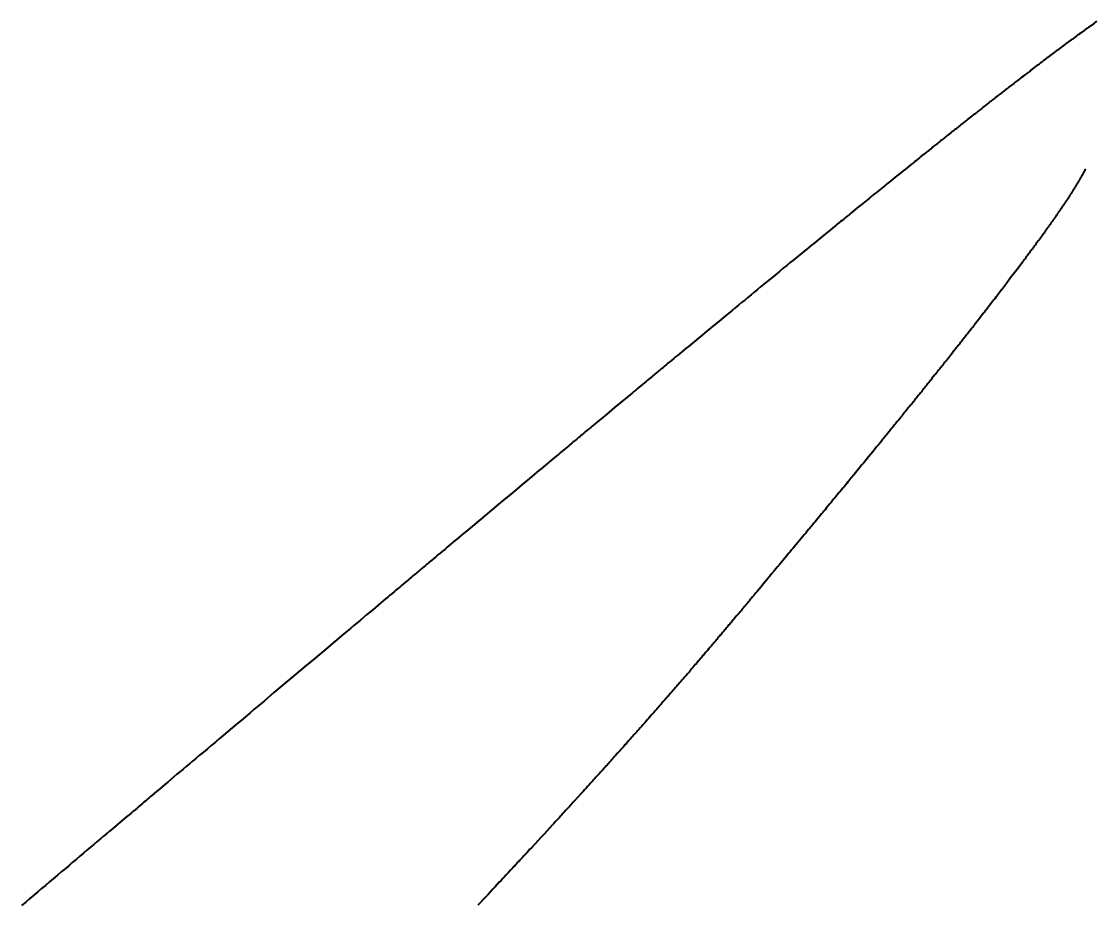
# Model space of a CAD drawing. Header units: millimetres. Extents: x 15 to 415, y 5 to 292.
# Drawn here: x 292.02 to 297.08, y 117.72 to 121.88 of the extents above; entities that cross this region are included whole.
import ezdxf

# ---------------------------------------------------------------- set-up
doc = ezdxf.new("R2010")
doc.units = ezdxf.units.MM
doc.layers.add('Geometries', color=7, linetype='Continuous')

msp = doc.modelspace()

# ---------------------------------------------------------------- linework, layer by layer
at = {"layer": 'Geometries', "linetype": 'Continuous', "lineweight": 40, "flags": 128}
for points in [[(297.0854, 121.8753), (297.0827, 121.8734), (297.0802, 121.8716), (297.0777, 121.8698), (297.0752, 121.868), (297.0726, 121.8662), (297.0701, 121.8644), (297.0639, 121.8599), (297.0577, 121.8555), (297.0545, 121.8532), (297.0511, 121.8508), (297.0477, 121.8483), (297.0442, 121.8457), (297.0404, 121.843), (297.0373, 121.8408), (297.0341, 121.8384), (297.0307, 121.836), (297.0273, 121.8335), (297.024, 121.8311), (297.0201, 121.8282), (297.0164, 121.8255), (297.0129, 121.823), (297.0097, 121.8207), (297.0065, 121.8184), (297.0035, 121.8162), (297.0006, 121.814), (296.998, 121.8121), (296.9952, 121.8101), (296.9924, 121.808), (296.9895, 121.8059), (296.9865, 121.8037), (296.9831, 121.8012), (296.9794, 121.7985), (296.9754, 121.7955), (296.9711, 121.7923), (296.9675, 121.7897), (296.9642, 121.7873), (296.9612, 121.785), (296.9584, 121.783), (296.9558, 121.7811), (296.9536, 121.7794), (296.9515, 121.7779), (296.9494, 121.7763), (296.9473, 121.7748), (296.945, 121.7731), (296.9427, 121.7713), (296.9404, 121.7696), (296.9379, 121.7678), (296.9351, 121.7657), (296.9321, 121.7635), (296.9288, 121.761), (296.9252, 121.7583), (296.9213, 121.7554), (296.9176, 121.7527), (296.9141, 121.7501), (296.9109, 121.7477), (296.9079, 121.7454), (296.9051, 121.7433), (296.9014, 121.7405), (296.8979, 121.7379), (296.8945, 121.7354), (296.892, 121.7335), (296.8894, 121.7316), (296.8866, 121.7294), (296.8841, 121.7276), (296.8815, 121.7256), (296.8786, 121.7235), (296.8755, 121.7212), (296.8723, 121.7187), (296.8689, 121.7161), (296.8656, 121.7137), (296.8626, 121.7114), (296.8598, 121.7093), (296.8572, 121.7073), (296.8548, 121.7055), (296.8526, 121.7039), (296.8506, 121.7024), (296.8486, 121.7009), (296.8457, 121.6986), (296.8425, 121.6962), (296.839, 121.6936), (296.8353, 121.6907), (296.8317, 121.688), (296.8281, 121.6853), (296.8244, 121.6825), (296.8208, 121.6798), (296.8171, 121.677), (296.8134, 121.6742), (296.8098, 121.6715), (296.8072, 121.6695), (296.8048, 121.6676), (296.8026, 121.6659), (296.8005, 121.6644), (296.7987, 121.6629), (296.7969, 121.6616), (296.7949, 121.66), (296.7923, 121.6581), (296.7895, 121.656), (296.7865, 121.6536), (296.7831, 121.6511), (296.7796, 121.6484), (296.7757, 121.6454), (296.771, 121.6418), (296.7664, 121.6383), (296.762, 121.6349), (296.7578, 121.6317), (296.7538, 121.6286), (296.75, 121.6257), (296.7464, 121.6229), (296.743, 121.6204), (296.7398, 121.6179), (296.7332, 121.6128), (296.7263, 121.6075), (296.7212, 121.6036), (296.7161, 121.5997), (296.7112, 121.5959), (296.7065, 121.5922), (296.7018, 121.5886), (296.695, 121.5834), (296.6885, 121.5783), (296.6821, 121.5734), (296.6791, 121.5711), (296.6762, 121.5688), (296.6731, 121.5664), (296.6697, 121.5638), (296.666, 121.5609), (296.6627, 121.5583), (296.6592, 121.5556), (296.6554, 121.5527), (296.6515, 121.5496), (296.6473, 121.5464), (296.643, 121.543), (296.638, 121.5391), (296.6333, 121.5355), (296.6289, 121.5321), (296.6248, 121.5289), (296.6216, 121.5264), (296.6187, 121.5241), (296.6159, 121.522), (296.6131, 121.5198), (296.6101, 121.5174), (296.607, 121.515), (296.6031, 121.5119), (296.599, 121.5087), (296.5946, 121.5053), (296.5901, 121.5018), (296.5863, 121.4988), (296.5824, 121.4958), (296.5785, 121.4927), (296.5748, 121.4898), (296.5714, 121.4871), (296.5682, 121.4847), (296.5653, 121.4824), (296.5626, 121.4803), (296.5602, 121.4784), (296.5582, 121.4768), (296.5563, 121.4753), (296.5547, 121.4741), (296.553, 121.4727), (296.5511, 121.4713), (296.549, 121.4696), (296.5468, 121.4679), (296.5434, 121.4652), (296.5396, 121.4622), (296.5354, 121.4589), (296.5309, 121.4554), (296.5265, 121.4519), (296.5221, 121.4485), (296.5179, 121.4452), (296.514, 121.4421), (296.5102, 121.4391), (296.5066, 121.4363), (296.5031, 121.4336), (296.4999, 121.431), (296.4969, 121.4287), (296.4941, 121.4264), (296.4915, 121.4244), (296.4888, 121.4223), (296.486, 121.4201), (296.4831, 121.4177), (296.4799, 121.4153), (296.4766, 121.4127), (296.473, 121.4098), (296.4692, 121.4068), (296.4652, 121.4036), (296.461, 121.4003), (296.4566, 121.3968), (296.4522, 121.3934), (296.4469, 121.3892), (296.4419, 121.3852), (296.4371, 121.3814), (296.4326, 121.3778), (296.4283, 121.3745), (296.4244, 121.3713), (296.4207, 121.3684), (296.417, 121.3655), (296.4132, 121.3624), (296.4083, 121.3585), (296.4031, 121.3544), (296.3976, 121.3501), (296.3917, 121.3454), (296.3857, 121.3406), (296.3795, 121.3357), (296.3747, 121.3319), (296.3699, 121.3281), (296.365, 121.3242), (296.3601, 121.3203), (296.3551, 121.3163), (296.35, 121.3122), (296.3451, 121.3083), (296.3404, 121.3046), (296.3348, 121.3001), (296.3295, 121.2959), (296.3247, 121.2921), (296.3202, 121.2885), (296.3162, 121.2853), (296.3122, 121.2821), (296.3082, 121.2789), (296.3041, 121.2756), (296.2997, 121.2721), (296.2951, 121.2684), (296.2903, 121.2646), (296.2856, 121.2608), (296.2807, 121.2569), (296.2756, 121.2529), (296.2704, 121.2487), (296.2651, 121.2444), (296.2574, 121.2383), (296.2499, 121.2323), (296.2426, 121.2264), (296.2355, 121.2208), (296.2287, 121.2153), (296.2219, 121.2098), (296.2129, 121.2026), (296.2036, 121.1951), (296.1939, 121.1874), (296.1839, 121.1793), (296.1737, 121.1711), (296.1635, 121.163), (296.1539, 121.1552), (296.1443, 121.1475), (296.1347, 121.1397), (296.1251, 121.132), (296.1157, 121.1244), (296.1081, 121.1183), (296.1008, 121.1124), (296.0936, 121.1066), (296.0867, 121.101), (296.08, 121.0956), (296.0733, 121.0902), (296.0651, 121.0836), (296.0566, 121.0767), (296.0478, 121.0696), (296.0386, 121.0622), (296.031, 121.056), (296.0231, 121.0496), (296.015, 121.0431), (296.0068, 121.0365), (295.9987, 121.0299), (295.9907, 121.0234), (295.9827, 121.0169), (295.9748, 121.0105), (295.965, 121.0026), (295.9554, 120.9947), (295.9458, 120.987), (295.9364, 120.9793), (295.9272, 120.9719), (295.9183, 120.9646), (295.9096, 120.9576), (295.9013, 120.9508), (295.8932, 120.9442), (295.8854, 120.9379), (295.878, 120.9319), (295.8706, 120.9259), (295.8631, 120.9198), (295.8555, 120.9136), (295.8424, 120.9029), (295.829, 120.892), (295.8153, 120.8808), (295.8071, 120.8741), (295.7986, 120.8672), (295.7898, 120.86), (295.7808, 120.8526), (295.7714, 120.845), (295.7618, 120.8371), (295.7518, 120.829), (295.7415, 120.8206), (295.7305, 120.8116), (295.719, 120.8022), (295.7076, 120.7929), (295.6938, 120.7816), (295.6802, 120.7705), (295.6669, 120.7596), (295.654, 120.749), (295.6413, 120.7386), (295.6249, 120.7252), (295.6085, 120.7118), (295.592, 120.6982), (295.5622, 120.6738), (295.5321, 120.649), (295.5018, 120.6242), (295.4867, 120.6118), (295.4717, 120.5994), (295.4567, 120.587), (295.4417, 120.5747), (295.4267, 120.5624), (295.4116, 120.55), (295.3971, 120.538), (295.3824, 120.5259), (295.3673, 120.5135), (295.352, 120.5008), (295.3363, 120.4879), (295.3066, 120.4634), (295.277, 120.439), (295.2477, 120.4148), (295.2187, 120.3908), (295.1899, 120.367), (295.1613, 120.3434), (295.1507, 120.3346), (295.1402, 120.3259), (295.1301, 120.3175), (295.1202, 120.3094), (295.1107, 120.3015), (295.1014, 120.2938), (295.0925, 120.2864), (295.083, 120.2786), (295.0739, 120.2711), (295.0652, 120.2639), (295.0569, 120.257), (295.049, 120.2504), (295.0435, 120.2459), (295.0382, 120.2415), (295.0332, 120.2373), (295.0283, 120.2333), (295.0237, 120.2294), (295.0192, 120.2257), (295.0149, 120.2222), (295.0104, 120.2184), (295.0054, 120.2142), (295, 120.2098), (294.9944, 120.2052), (294.9885, 120.2003), (294.9823, 120.1951), (294.9757, 120.1897), (294.9689, 120.184), (294.9618, 120.1781), (294.9543, 120.1719), (294.9466, 120.1655), (294.9385, 120.1588), (294.9301, 120.1518), (294.9219, 120.145), (294.9135, 120.1381), (294.9051, 120.1311), (294.8966, 120.124), (294.8881, 120.117), (294.8637, 120.0967), (294.839, 120.0762), (294.814, 120.0554), (294.7886, 120.0343), (294.766, 120.0155), (294.7431, 119.9965), (294.7341, 119.9889), (294.7252, 119.9815), (294.7165, 119.9743), (294.7082, 119.9674), (294.6995, 119.9602), (294.6912, 119.9533), (294.6832, 119.9466), (294.6756, 119.9403), (294.6683, 119.9342), (294.6614, 119.9284), (294.6552, 119.9233), (294.6493, 119.9184), (294.6438, 119.9137), (294.6385, 119.9094), (294.6336, 119.9053), (294.6297, 119.902), (294.6261, 119.899), (294.6226, 119.8961), (294.6189, 119.8931), (294.6152, 119.8899), (294.6112, 119.8866), (294.6046, 119.8812), (294.5977, 119.8754), (294.5903, 119.8692), (294.5828, 119.8629), (294.5748, 119.8563), (294.5665, 119.8494), (294.5578, 119.8421), (294.5486, 119.8345), (294.5391, 119.8266), (294.5292, 119.8183), (294.5198, 119.8104), (294.51, 119.8022), (294.4998, 119.7938), (294.4894, 119.7851), (294.4785, 119.776), (294.4674, 119.7667), (294.4569, 119.758), (294.4462, 119.7491), (294.4354, 119.74), (294.4245, 119.7309), (294.4137, 119.7219), (294.403, 119.713), (294.3777, 119.6919), (294.3527, 119.671), (294.3232, 119.6463), (294.2939, 119.6219), (294.265, 119.5977), (294.2343, 119.572), (294.204, 119.5467), (294.1741, 119.5217), (294.1446, 119.497), (294.1154, 119.4726), (294.1039, 119.4629), (294.0924, 119.4533), (294.081, 119.4438), (294.0697, 119.4343), (294.0584, 119.4248), (294.0472, 119.4155), (294.0362, 119.4063), (294.0245, 119.3965), (294.0132, 119.387), (294.0023, 119.3779), (293.9918, 119.369), (293.9816, 119.3606), (293.9719, 119.3524), (293.9626, 119.3446), (293.9537, 119.3371), (293.9452, 119.33), (293.9371, 119.3232), (293.9295, 119.3169), (293.9223, 119.3109), (293.9156, 119.3052), (293.9092, 119.2999), (293.9042, 119.2957), (293.8994, 119.2917), (293.895, 119.2879), (293.8908, 119.2844), (293.8869, 119.2812), (293.8833, 119.2782), (293.8799, 119.2753), (293.8749, 119.2711), (293.8694, 119.2665), (293.8636, 119.2616), (293.8574, 119.2564), (293.8506, 119.2507), (293.8434, 119.2447), (293.8358, 119.2383), (293.8277, 119.2315), (293.8193, 119.2244), (293.8103, 119.217), (293.801, 119.2091), (293.7925, 119.202), (293.7836, 119.1945), (293.7744, 119.1868), (293.7649, 119.1788), (293.755, 119.1705), (293.7448, 119.162), (293.7342, 119.1531), (293.7233, 119.144), (293.7116, 119.1341), (293.6994, 119.1239), (293.6868, 119.1133), (293.6739, 119.1025), (293.6606, 119.0913), (293.6468, 119.0797), (293.6314, 119.0668), (293.6158, 119.0537), (293.6002, 119.0406), (293.5846, 119.0275), (293.5691, 119.0144), (293.5536, 119.0014), (293.538, 118.9884), (293.4955, 118.9526), (293.453, 118.9169), (293.4028, 118.8746), (293.3527, 118.8326), (293.3029, 118.7907), (293.2557, 118.7509), (293.2086, 118.7114), (293.1619, 118.672), (293.1155, 118.6329), (293.0947, 118.6154), (293.074, 118.598), (293.0534, 118.5806), (293.0328, 118.5633), (293.0123, 118.546), (292.9919, 118.5288), (292.9717, 118.5118), (292.9519, 118.4951), (292.9325, 118.4788), (292.9134, 118.4627), (292.8948, 118.447), (292.8765, 118.4316), (292.8586, 118.4165), (292.8411, 118.4017), (292.8253, 118.3885), (292.81, 118.3755), (292.7949, 118.3628), (292.7802, 118.3504), (292.7658, 118.3383), (292.7518, 118.3265), (292.7369, 118.3139), (292.7225, 118.3017), (292.7084, 118.2898), (292.6947, 118.2783), (292.6815, 118.2672), (292.6689, 118.2565), (292.6567, 118.2463), (292.645, 118.2363), (292.6336, 118.2267), (292.6273, 118.2214), (292.6211, 118.2162), (292.6151, 118.2111), (292.609, 118.206), (292.6027, 118.2006), (292.596, 118.195), (292.589, 118.1891), (292.5809, 118.1822), (292.5724, 118.1751), (292.5635, 118.1676), (292.5542, 118.1597), (292.5445, 118.1516), (292.5354, 118.1438), (292.5259, 118.1358), (292.5161, 118.1275), (292.5059, 118.119), (292.4954, 118.1101), (292.4846, 118.101), (292.4734, 118.0915), (292.4607, 118.0808), (292.4476, 118.0697), (292.4341, 118.0583), (292.4201, 118.0466), (292.4058, 118.0344), (292.391, 118.022), (292.3758, 118.0091), (292.3602, 117.9959), (292.3441, 117.9823), (292.3276, 117.9684), (292.311, 117.9543), (292.2939, 117.9399), (292.2764, 117.9252), (292.2585, 117.91), (292.2415, 117.8957), (292.2242, 117.8811), (292.2065, 117.8661), (292.1884, 117.8508), (292.17, 117.8352), (292.1511, 117.8193), (292.1319, 117.803), (292.1139, 117.7879), (292.0956, 117.7724), (292.077, 117.7567), (292.0581, 117.7406), (292.0388, 117.7243), (292.0191, 117.7077)], [(297.0307, 121.1775), (297.0307, 121.1775), (297.0305, 121.1772), (297.0303, 121.1767), (297.0302, 121.1765), (297.0301, 121.1763), (297.03, 121.1761), (297.0299, 121.1758), (297.0298, 121.1757), (297.0297, 121.1755), (297.0296, 121.1752), (297.0294, 121.175), (297.0293, 121.1747), (297.0291, 121.1744), (297.0289, 121.174), (297.0287, 121.1736), (297.0285, 121.1732), (297.0283, 121.1727), (297.0281, 121.1723), (297.0279, 121.1718), (297.0264, 121.1689), (297.025, 121.1663), (297.0235, 121.1634), (297.0218, 121.1602), (297.0213, 121.1593), (297.0208, 121.1583), (297.0203, 121.1574), (297.0198, 121.1565), (297.0193, 121.1556), (297.0188, 121.1548), (297.0183, 121.1539), (297.0178, 121.153), (297.0173, 121.1521), (297.0168, 121.1511), (297.0162, 121.15), (297.0155, 121.1488), (297.0148, 121.1475), (297.0141, 121.1463), (297.0134, 121.145), (297.0126, 121.1437), (297.0119, 121.1424), (297.0112, 121.1411), (297.0104, 121.1398), (297.0096, 121.1385), (297.0089, 121.1372), (297.0082, 121.136), (297.0075, 121.1348), (297.0069, 121.1337), (297.0063, 121.1326), (297.0056, 121.1315), (297.005, 121.1304), (297.0043, 121.1292), (297.0035, 121.1279), (297.0027, 121.1266), (297.0019, 121.1253), (297.0012, 121.1239), (297.0004, 121.1226), (296.9996, 121.1214), (296.9991, 121.1204), (296.9985, 121.1195), (296.9979, 121.1185), (296.9973, 121.1175), (296.9967, 121.1164), (296.996, 121.1152), (296.9952, 121.1139), (296.9944, 121.1125), (296.9935, 121.1111), (296.9925, 121.1095), (296.9916, 121.108), (296.9907, 121.1066), (296.9899, 121.1052), (296.9891, 121.1038), (296.9884, 121.1027), (296.9877, 121.1016), (296.9871, 121.1007), (296.9865, 121.0997), (296.9859, 121.0987), (296.9853, 121.0976), (296.9846, 121.0966), (296.9834, 121.0946), (296.9822, 121.0927), (296.981, 121.0908), (296.9805, 121.0899), (296.9799, 121.0889), (296.9792, 121.0879), (296.9785, 121.0867), (296.9777, 121.0854), (296.9768, 121.084), (296.9759, 121.0826), (296.975, 121.0812), (296.9742, 121.0798), (296.9733, 121.0784), (296.9724, 121.0771), (296.9714, 121.0755), (296.9705, 121.0741), (296.9696, 121.0727), (296.9688, 121.0713), (296.9679, 121.07), (296.9663, 121.0674), (296.9646, 121.0648), (296.9635, 121.0631), (296.9625, 121.0615), (296.9613, 121.0597), (296.9601, 121.0579), (296.9589, 121.0559), (296.9575, 121.0538), (296.9555, 121.0507), (296.9537, 121.0479), (296.9519, 121.0453), (296.9503, 121.0428), (296.9487, 121.0403), (296.9471, 121.0379), (296.9455, 121.0355), (296.9443, 121.0337), (296.9431, 121.0318), (296.9417, 121.0298), (296.9404, 121.0277), (296.939, 121.0256), (296.9376, 121.0235), (296.9361, 121.0213), (296.9347, 121.0193), (296.9334, 121.0173), (296.9322, 121.0155), (296.931, 121.0137), (296.9298, 121.0119), (296.9286, 121.0101), (296.9273, 121.0083), (296.926, 121.0063), (296.9246, 121.0041), (296.923, 121.0018), (296.9214, 120.9995), (296.9197, 120.997), (296.918, 120.9945), (296.9164, 120.9922), (296.9149, 120.99), (296.9141, 120.9887), (296.9132, 120.9875), (296.9124, 120.9862), (296.9115, 120.985), (296.9107, 120.9837), (296.9098, 120.9824), (296.9088, 120.981), (296.9077, 120.9795), (296.9066, 120.9779), (296.9054, 120.9761), (296.9041, 120.9742), (296.9029, 120.9724), (296.9017, 120.9707), (296.9006, 120.9692), (296.8997, 120.9678), (296.8988, 120.9666), (296.8981, 120.9655), (296.8974, 120.9645), (296.8968, 120.9636), (296.8952, 120.9613), (296.8934, 120.9588), (296.8922, 120.9571), (296.8909, 120.9552), (296.8895, 120.9531), (296.8879, 120.9508), (296.8862, 120.9485), (296.8846, 120.9462), (296.8831, 120.9441), (296.8818, 120.9422), (296.8806, 120.9405), (296.8793, 120.9386), (296.878, 120.9367), (296.8765, 120.9346), (296.875, 120.9325), (296.873, 120.9297), (296.8711, 120.927), (296.8692, 120.9242), (296.8673, 120.9215), (296.8655, 120.919), (296.8638, 120.9166), (296.8623, 120.9145), (296.8614, 120.9133), (296.8607, 120.9122), (296.8598, 120.911), (296.8588, 120.9097), (296.8578, 120.9081), (296.8566, 120.9065), (296.8553, 120.9046), (296.8539, 120.9026), (296.8523, 120.9005), (296.8507, 120.8982), (296.8492, 120.8961), (296.8478, 120.8942), (296.8466, 120.8926), (296.8456, 120.8911), (296.8445, 120.8896), (296.8434, 120.888), (296.8422, 120.8864), (296.8406, 120.8841), (296.8389, 120.8818), (296.8373, 120.8795), (296.8357, 120.8772), (296.834, 120.875), (296.832, 120.8722), (296.83, 120.8695), (296.828, 120.8666), (296.8257, 120.8635), (296.8234, 120.8603), (296.8218, 120.858), (296.8201, 120.8558), (296.8186, 120.8536), (296.8171, 120.8516), (296.8158, 120.8497), (296.8145, 120.848), (296.812, 120.8446), (296.8092, 120.8408), (296.8063, 120.8367), (296.8034, 120.8328), (296.8007, 120.8291), (296.7985, 120.826), (296.7962, 120.8228), (296.7938, 120.8196), (296.7913, 120.8162), (296.7897, 120.814), (296.788, 120.8117), (296.7862, 120.8093), (296.7843, 120.8066), (296.7822, 120.8038), (296.7793, 120.7999), (296.7764, 120.7959), (296.7735, 120.7921), (296.7708, 120.7883), (296.7681, 120.7847), (296.7654, 120.7811), (296.7629, 120.7776), (296.7589, 120.7723), (296.7552, 120.7672), (296.7514, 120.7622), (296.7477, 120.7571), (296.7439, 120.7521), (296.7401, 120.747), (296.7363, 120.7418), (296.7324, 120.7367), (296.7148, 120.7131), (296.6967, 120.6892), (296.6783, 120.6648), (296.6596, 120.6402), (296.6549, 120.6339), (296.6501, 120.6277), (296.6454, 120.6215), (296.6409, 120.6156), (296.6366, 120.61), (296.6322, 120.6042), (296.6277, 120.5983), (296.6235, 120.5928), (296.6191, 120.5872), (296.6146, 120.5812), (296.6098, 120.575), (296.6048, 120.5685), (296.5996, 120.5618), (296.5948, 120.5555), (296.5899, 120.5492), (296.5849, 120.5427), (296.58, 120.5364), (296.5754, 120.5304), (296.571, 120.5247), (296.5671, 120.5196), (296.5633, 120.5148), (296.5596, 120.51), (296.5559, 120.5053), (296.5523, 120.5005), (296.5458, 120.4922), (296.5393, 120.4839), (296.5328, 120.4756), (296.5262, 120.467), (296.5193, 120.4582), (296.516, 120.4539), (296.5125, 120.4495), (296.5089, 120.4448), (296.505, 120.4399), (296.5009, 120.4347), (296.4967, 120.4293), (296.4926, 120.424), (296.4886, 120.4189), (296.4847, 120.414), (296.481, 120.4093), (296.4775, 120.4048), (296.4733, 120.3994), (296.4692, 120.3942), (296.4653, 120.3892), (296.4615, 120.3845), (296.4579, 120.3799), (296.4545, 120.3755), (296.451, 120.371), (296.4485, 120.3679), (296.4459, 120.3646), (296.4433, 120.3613), (296.4407, 120.358), (296.4381, 120.3547), (296.4353, 120.3511), (296.4323, 120.3474), (296.4288, 120.343), (296.4251, 120.3383), (296.4212, 120.3333), (296.4171, 120.3281), (296.4127, 120.3226), (296.409, 120.3179), (296.4054, 120.3134), (296.402, 120.3091), (296.3988, 120.305), (296.3958, 120.3012), (296.3929, 120.2975), (296.3903, 120.2943), (296.3879, 120.2912), (296.3854, 120.2881), (296.383, 120.2851), (296.3806, 120.282), (296.378, 120.2787), (296.3754, 120.2755), (296.3728, 120.2722), (296.3699, 120.2686), (296.3669, 120.2648), (296.3636, 120.2607), (296.3609, 120.2573), (296.358, 120.2537), (296.355, 120.2499), (296.3519, 120.246), (296.3487, 120.2419), (296.3455, 120.238), (296.342, 120.2335), (296.3386, 120.2293), (296.3355, 120.2254), (296.3326, 120.2217), (296.3298, 120.2183), (296.3274, 120.2153), (296.3252, 120.2125), (296.3231, 120.2099), (296.3212, 120.2075), (296.3153, 120.2002), (296.3092, 120.1925), (296.3072, 120.19), (296.3052, 120.1875), (296.3032, 120.185), (296.301, 120.1822), (296.2985, 120.1791), (296.2958, 120.1757), (296.2928, 120.172), (296.2897, 120.1681), (296.2863, 120.1638), (296.2826, 120.1593), (296.2788, 120.1546), (296.275, 120.1498), (296.2713, 120.1452), (296.2677, 120.1407), (296.2632, 120.1351), (296.259, 120.1299), (296.255, 120.1249), (296.2512, 120.1201), (296.2476, 120.1157), (296.2442, 120.1115), (296.2411, 120.1076), (296.237, 120.1025), (296.2331, 120.0977), (296.2294, 120.0931), (296.226, 120.0888), (296.2236, 120.0858), (296.2213, 120.083), (296.2191, 120.0803), (296.217, 120.0777), (296.2146, 120.0747), (296.2119, 120.0714), (296.2089, 120.0677), (296.2064, 120.0645), (296.2036, 120.0611), (296.2006, 120.0574), (296.1975, 120.0535), (296.1941, 120.0494), (296.1906, 120.045), (296.1872, 120.0408), (296.1827, 120.0352), (296.1785, 120.03), (296.1746, 120.0252), (296.1711, 120.0208), (296.1678, 120.0168), (296.1659, 120.0144), (296.164, 120.0121), (296.1621, 120.0097), (296.1599, 120.0071), (296.1576, 120.0041), (296.155, 120.001), (296.1525, 119.9979), (296.1498, 119.9946), (296.147, 119.9911), (296.144, 119.9874), (296.1408, 119.9834), (296.1375, 119.9794), (296.1325, 119.9733), (296.1278, 119.9674), (296.1233, 119.9619), (296.1187, 119.9562), (296.1144, 119.9509), (296.1103, 119.9459), (296.1065, 119.9412), (296.1029, 119.9368), (296.0993, 119.9324), (296.0958, 119.9281), (296.0923, 119.9238), (296.0888, 119.9195), (296.0852, 119.9151), (296.0817, 119.9107), (296.0781, 119.9063), (296.0745, 119.9019), (296.0658, 119.8912), (296.057, 119.8804), (296.0481, 119.8695), (296.0391, 119.8585), (296.0298, 119.8472), (296.0203, 119.8355), (296.0097, 119.8226), (295.9989, 119.8093), (295.9876, 119.7956), (295.9761, 119.7815), (295.9688, 119.7726), (295.9618, 119.7641), (295.9551, 119.7558), (295.9486, 119.7479), (295.9424, 119.7403), (295.938, 119.735), (295.9335, 119.7295), (295.9287, 119.7237), (295.9237, 119.7177), (295.9185, 119.7113), (295.9131, 119.7047), (295.9075, 119.6979), (295.901, 119.69), (295.8947, 119.6823), (295.8885, 119.6748), (295.8824, 119.6674), (295.8766, 119.6603), (295.8705, 119.653), (295.8646, 119.6458), (295.8588, 119.6388), (295.8529, 119.6316), (295.8469, 119.6244), (295.8409, 119.617), (295.8336, 119.6082), (295.8262, 119.5993), (295.8186, 119.5901), (295.8108, 119.5806), (295.8054, 119.574), (295.7999, 119.5674), (295.7943, 119.5606), (295.7886, 119.5537), (295.7827, 119.5466), (295.7771, 119.5398), (295.7706, 119.532), (295.7645, 119.5245), (295.7586, 119.5174), (295.753, 119.5107), (295.7477, 119.5042), (295.7426, 119.4981), (295.7378, 119.4924), (295.7331, 119.4866), (295.7281, 119.4806), (295.7213, 119.4724), (295.7141, 119.4637), (295.7066, 119.4547), (295.6996, 119.4462), (295.6922, 119.4374), (295.6847, 119.4282), (295.6769, 119.4189), (295.6694, 119.4098), (295.6621, 119.401), (295.6549, 119.3924), (295.648, 119.3841), (295.6413, 119.376), (295.6348, 119.3682), (295.6285, 119.3606), (295.6223, 119.3532), (295.6078, 119.3357), (295.5929, 119.3178), (295.58, 119.3024), (295.567, 119.2867), (295.5537, 119.2708), (295.5458, 119.2613), (295.5378, 119.2517), (295.5297, 119.242), (295.5214, 119.232), (295.5127, 119.2216), (295.5038, 119.2109), (295.4945, 119.1998), (295.485, 119.1884), (295.4799, 119.1823), (295.4747, 119.176), (295.4694, 119.1697), (295.4642, 119.1634), (295.4592, 119.1575), (295.4546, 119.152), (295.4508, 119.1474), (295.4472, 119.1431), (295.4439, 119.1391), (295.4408, 119.1355), (295.4381, 119.1322), (295.4356, 119.1293), (295.4338, 119.1272), (295.4323, 119.1253), (295.4306, 119.1233), (295.4288, 119.1211), (295.4266, 119.1186), (295.4243, 119.1157), (295.4211, 119.1119), (295.4175, 119.1077), (295.4136, 119.103), (295.4093, 119.0979), (295.4047, 119.0923), (295.4, 119.0867), (295.3955, 119.0814), (295.3912, 119.0762), (295.387, 119.0713), (295.3819, 119.0652), (295.3771, 119.0594), (295.3725, 119.0541), (295.3683, 119.049), (295.3643, 119.0443), (295.3603, 119.0395), (295.3563, 119.0347), (295.3526, 119.0304), (295.3489, 119.026), (295.3452, 119.0215), (295.3413, 119.017), (295.3372, 119.0121), (295.3329, 119.0069), (295.3296, 119.003), (295.3261, 118.999), (295.3226, 118.9947), (295.3189, 118.9903), (295.3151, 118.9859), (295.3115, 118.9817), (295.3076, 118.977), (295.3039, 118.9726), (295.3005, 118.9686), (295.2973, 118.9649), (295.2947, 118.9617), (295.2918, 118.9583), (295.2887, 118.9547), (295.2854, 118.9507), (295.2818, 118.9466), (295.2781, 118.9421), (295.2741, 118.9374), (295.2701, 118.9328), (295.2641, 118.9256), (295.2583, 118.9188), (295.2528, 118.9123), (295.2475, 118.9062), (295.2426, 118.9003), (295.2388, 118.8959), (295.2351, 118.8916), (295.2316, 118.8875), (295.2282, 118.8835), (295.2246, 118.8793), (295.2201, 118.874), (295.2153, 118.8684), (295.2101, 118.8623), (295.2047, 118.8559), (295.1993, 118.8496), (295.194, 118.8434), (295.1887, 118.8373), (295.1835, 118.8312), (295.1783, 118.8252), (295.1733, 118.8194), (295.1686, 118.8139), (295.1643, 118.8088), (295.1602, 118.804), (295.1561, 118.7993), (295.1518, 118.7943), (295.1475, 118.7893), (295.1446, 118.7859), (295.1416, 118.7825), (295.1384, 118.7787), (295.1348, 118.7746), (295.1311, 118.7703), (295.127, 118.7656), (295.1229, 118.7608), (295.1186, 118.7558), (295.1143, 118.7508), (295.1102, 118.7461), (295.1063, 118.7416), (295.1026, 118.7374), (295.0992, 118.7335), (295.096, 118.7298), (295.0931, 118.7264), (295.0902, 118.7231), (295.0847, 118.7167), (295.0794, 118.7106), (295.076, 118.7068), (295.0727, 118.7029), (295.0691, 118.6988), (295.0653, 118.6944), (295.0612, 118.6897), (295.0569, 118.6848), (295.0524, 118.6796), (295.0478, 118.6744), (295.0433, 118.6692), (295.0379, 118.6631), (295.0326, 118.657), (295.0273, 118.651), (295.0221, 118.645), (295.0172, 118.6394), (295.0125, 118.634), (295.008, 118.6289), (295.0039, 118.6242), (294.9998, 118.6196), (294.9956, 118.6148), (294.9913, 118.6098), (294.9867, 118.6047), (294.9811, 118.5984), (294.9752, 118.5916), (294.9689, 118.5845), (294.9622, 118.5769), (294.9571, 118.5711), (294.9518, 118.5651), (294.9466, 118.5592), (294.9418, 118.5538), (294.9373, 118.5487), (294.9332, 118.544), (294.9294, 118.5398), (294.9259, 118.5358), (294.9222, 118.5317), (294.9182, 118.5272), (294.9141, 118.5225), (294.9097, 118.5176), (294.9051, 118.5124), (294.9002, 118.5069), (294.8949, 118.5009), (294.8892, 118.4945), (294.8845, 118.4892), (294.8795, 118.4836), (294.8742, 118.4777), (294.869, 118.4719), (294.8641, 118.4663), (294.8595, 118.4612), (294.8552, 118.4564), (294.8512, 118.4519), (294.8474, 118.4477), (294.8438, 118.4437), (294.8406, 118.44), (294.8376, 118.4367), (294.8348, 118.4336), (294.8321, 118.4305), (294.8293, 118.4274), (294.8265, 118.4243), (294.8202, 118.4173), (294.8138, 118.4102), (294.8073, 118.4029), (294.8009, 118.3958), (294.7981, 118.3927), (294.7954, 118.3896), (294.7926, 118.3866), (294.79, 118.3836), (294.7873, 118.3807), (294.7847, 118.3778), (294.7818, 118.3745), (294.778, 118.3703), (294.7739, 118.3657), (294.7693, 118.3607), (294.7644, 118.3552), (294.7591, 118.3493), (294.7533, 118.343), (294.7478, 118.3368), (294.7425, 118.331), (294.7376, 118.3256), (294.7329, 118.3204), (294.7286, 118.3157), (294.7244, 118.311), (294.7206, 118.3068), (294.7171, 118.3029), (294.7135, 118.2989), (294.7097, 118.2948), (294.7045, 118.289), (294.6989, 118.2829), (294.6931, 118.2765), (294.6866, 118.2693), (294.6797, 118.2617), (294.6726, 118.2539), (294.6655, 118.2461), (294.6584, 118.2383), (294.6408, 118.2189), (294.6232, 118.1996), (294.6177, 118.1936), (294.6122, 118.1876), (294.607, 118.1819), (294.602, 118.1765), (294.5974, 118.1714), (294.5928, 118.1664), (294.5885, 118.1617), (294.5846, 118.1575), (294.5811, 118.1536), (294.5779, 118.1501), (294.575, 118.1469), (294.5702, 118.1417), (294.5649, 118.1359), (294.5591, 118.1296), (294.5535, 118.1235), (294.5475, 118.117), (294.5411, 118.11), (294.5343, 118.1026), (294.527, 118.0947), (294.5193, 118.0863), (294.507, 118.0729), (294.4943, 118.0591), (294.4812, 118.0448), (294.4676, 118.0301), (294.4537, 118.015), (294.4378, 117.9979), (294.4214, 117.9801), (294.4149, 117.973), (294.4082, 117.9658), (294.4016, 117.9587), (294.3954, 117.952), (294.3896, 117.9457), (294.3843, 117.94), (294.3794, 117.9347), (294.3749, 117.9299), (294.371, 117.9256), (294.3682, 117.9227), (294.3657, 117.92), (294.3636, 117.9176), (294.3617, 117.9156), (294.3601, 117.9139), (294.3567, 117.9102), (294.3529, 117.9062), (294.3489, 117.9018), (294.3445, 117.8971), (294.3394, 117.8917), (294.334, 117.8858), (294.3282, 117.8796), (294.322, 117.8729), (294.3154, 117.8658), (294.3085, 117.8583), (294.3015, 117.8509), (294.2943, 117.8431), (294.2866, 117.8348), (294.2786, 117.8262), (294.2702, 117.8173), (294.2604, 117.8068), (294.2502, 117.7958), (294.2396, 117.7844), (294.2287, 117.7727), (294.2173, 117.7605), (294.2055, 117.7479), (294.1933, 117.7349), (294.1807, 117.7214), (294.1691, 117.7089)]]:
    msp.add_lwpolyline(points, dxfattribs=at)

doc.saveas('drawing.dxf')
